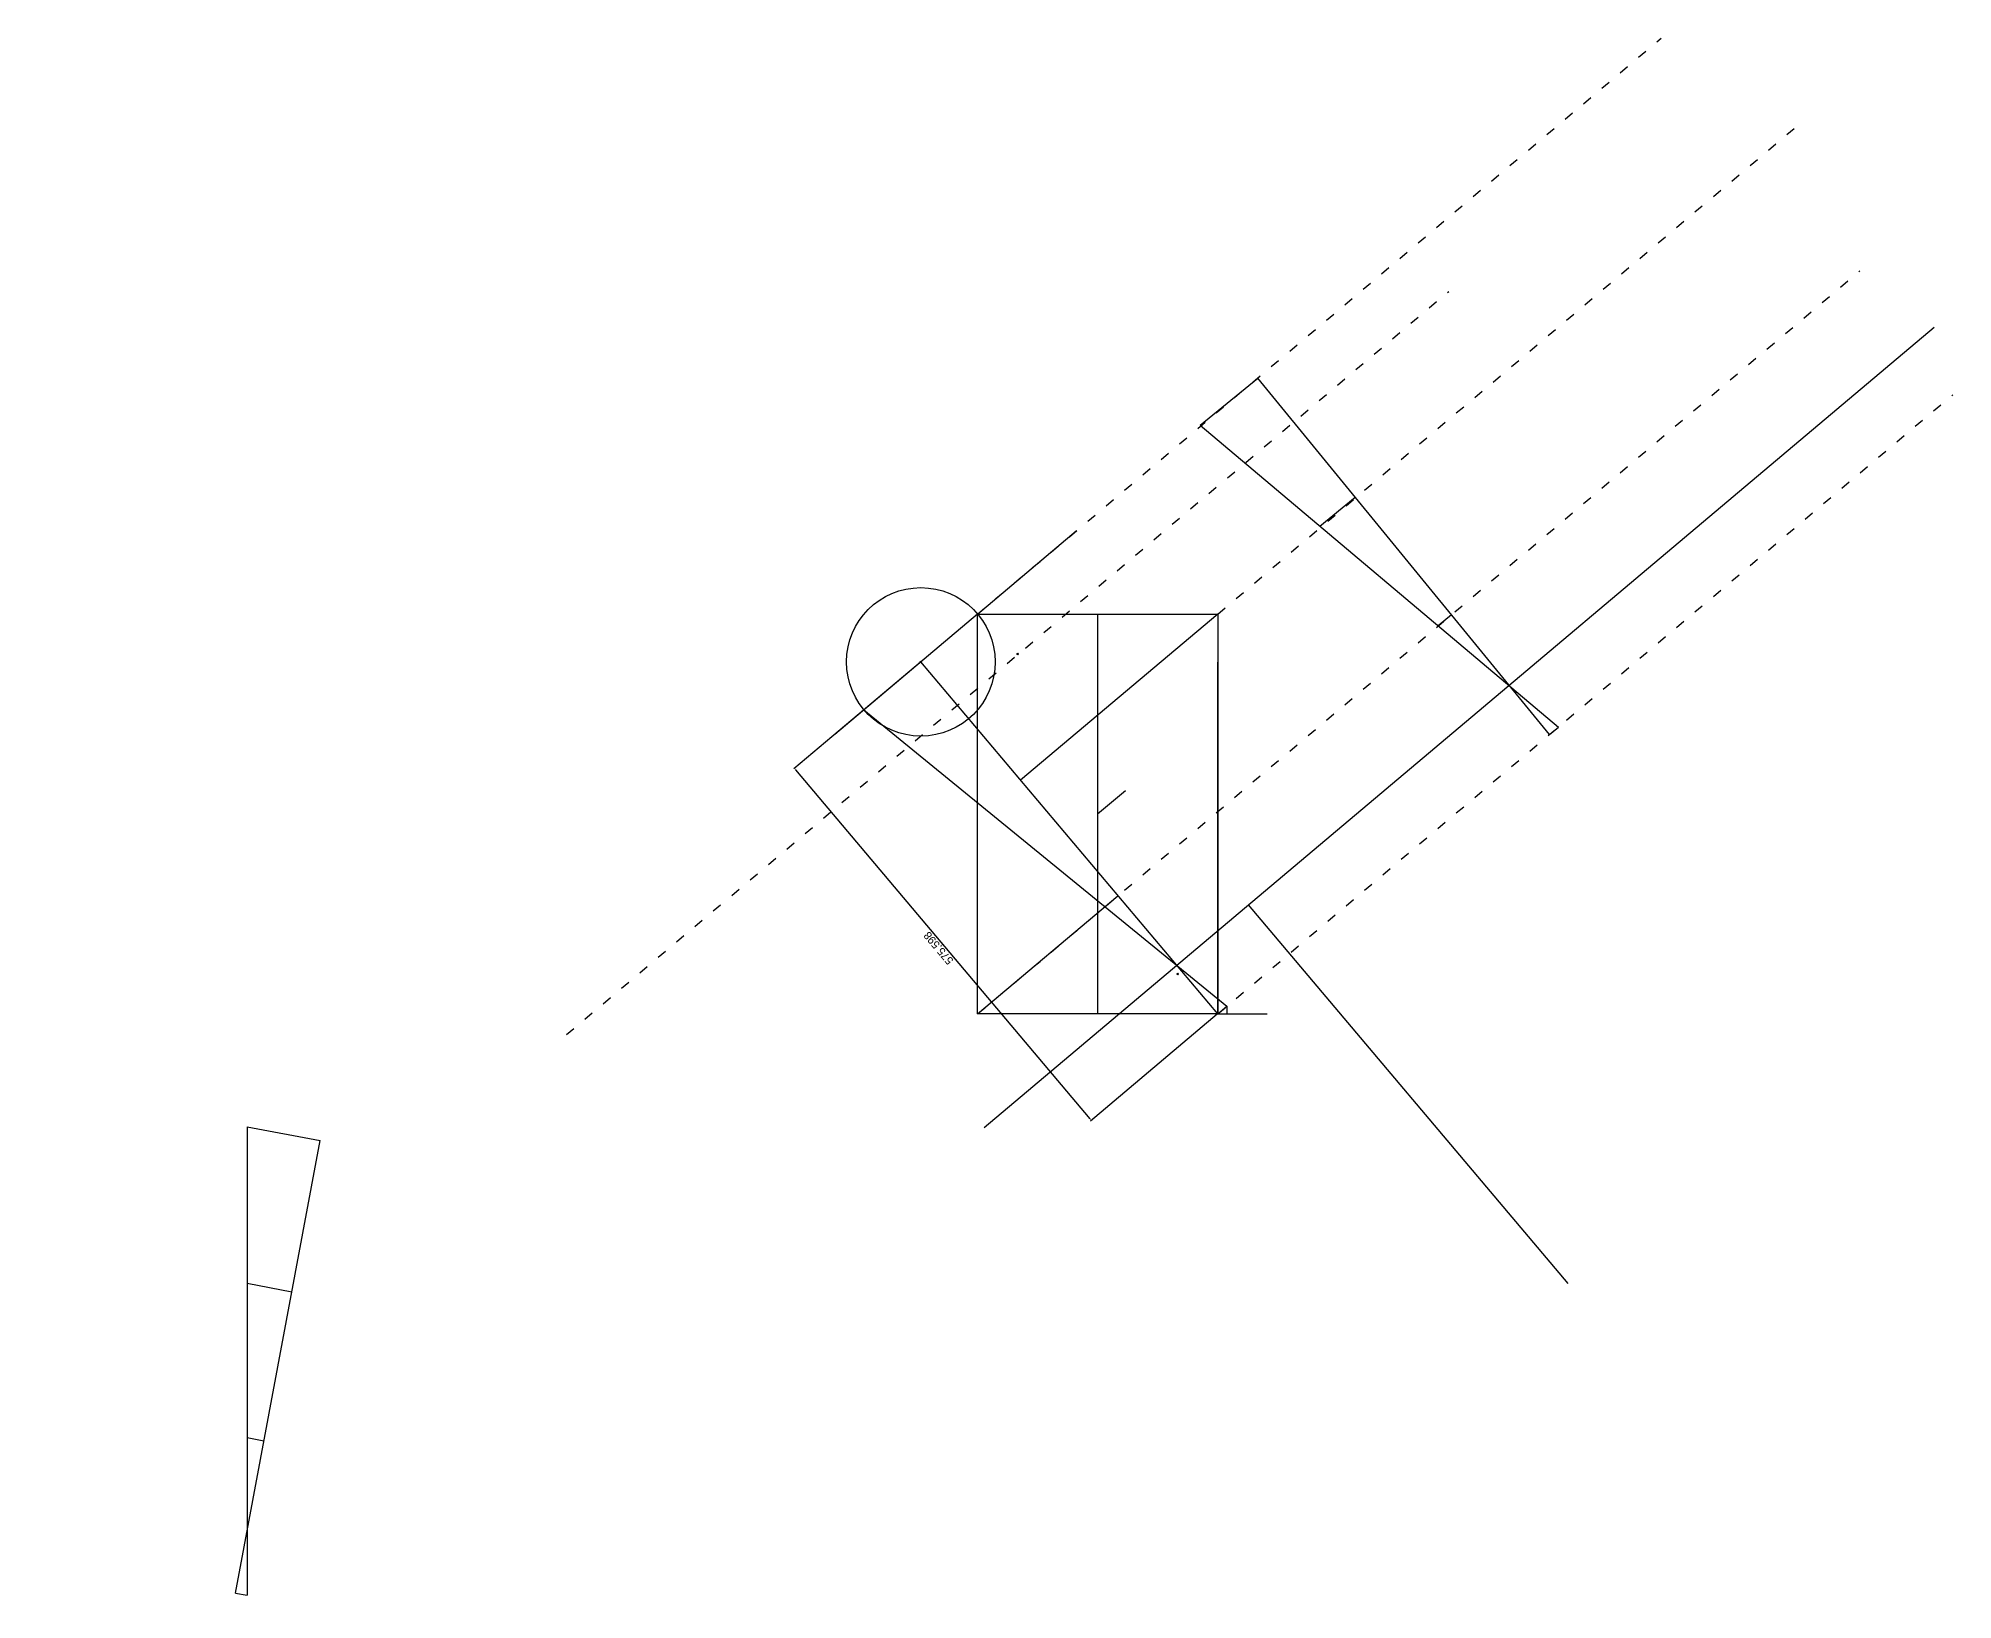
# Model space of a CAD drawing. Header units: millimetres. Extents: x 4 to 83686, y -18920 to 13991.
# Drawn here: x 58682 to 61074, y -6402 to -4450 of the extents above; entities that cross this region are included whole.
import ezdxf

# ---------------------------------------------------------------- set-up
doc = ezdxf.new("R2010")
doc.units = ezdxf.units.MM
doc.header["$PDMODE"] = 35
doc.header["$PDSIZE"] = -2.5
doc.linetypes.add('ACAD_ISO03W100', pattern=[30, 12, -18])
doc.dimstyles.new('ISO-25', dxfattribs={"dimtxt": 2.5, "dimasz": 2.5, "dimexe": 1.25, "dimexo": 0.625, "dimtad": 1, "dimtxsty": 'Standard', "dimcen": 2.5, "dimadec": 0, "dimazin": 0, "dimtfac": 1, "dimtmove": 0, "dimatfit": 3, "dimfxl": 1, "dimarcsym": 0})

# ---------------------------------------------------------------- blocks, each defined once
blk = doc.blocks.new('Strain')
at = {"color": 5}
for p, q in [((0, 0), (288.6, 509.6)), ((300, 500), (288.6, 509.6)), ((300, 500), (-71, 59.8)), ((175.4, 352.2), (191.8, 338.4)), ((96.6, 170.2), (53, 206.9)), ((0, 0), (-71, 59.8))]:
    blk.add_line(p, q, dxfattribs=at)
blk = doc.blocks.new('*D6')
at = {"color": 0, "lineweight": -2}
for p, q in [((59784.1, -5229.7), (59625.8, -5363.1)), ((59996.1, -5800.6), (59628.4, -5364.2)), ((60155, -5669.9), (59996.7, -5803.3))]:
    blk.add_line(p, q, dxfattribs=at)
at = {"color": 0}
for points in [[(59628, -5364.5), (59628.7, -5364), (59626.7, -5362.3)], [(59995.7, -5800.8), (59996.4, -5800.3), (59997.7, -5802.5)]]:
    blk.add_solid(points, dxfattribs=at)
at = {"layer": 'Defpoints', "color": 0}
for p in [(59784.6, -5229.3), (59626.7, -5362.3), (60155.5, -5669.5)]:
    blk.add_point(p, dxfattribs=at)
at = {"color": 0, "insert": (59807.3, -5586.6), "char_height": 10, "attachment_point": 5, "rotation": 130.1227}
blk.add_mtext('575,598', dxfattribs=at)

msp = doc.modelspace()

# ---------------------------------------------------------------- linework, layer by layer
at = {"color": 2, "linetype": 'ACAD_ISO03W100'}
for p, q in [((59855.4927, -5169.4749), (60709.5674, -4449.698)), ((60155.4927, -5169.4749), (60886.9158, -4553.0635)), ((59855.4927, -5669.4749), (60957.9403, -4740.3803)), ((59341.7357, -5695.2971), (60444.1833, -4766.2025)), ((60155.4927, -5669.4749), (61073.985, -4895.4097))]:
    msp.add_line(p, q, dxfattribs=at)
at = {"color": 2}
msp.add_line((59863.6374, -5811.4871), (61050.8291, -4810.9738), dxfattribs=at)
at = {"color": 1, "extrusion": (0, 0, -1)}
msp.add_line((59855.4927, -5169.475), (59978.8427, -5065.5249), dxfattribs=at)
at = {"color": 1}
for p, q in [((59855.4927, -5169.4749), (59676.9218, -5319.9667)), ((60155.4927, -5669.4749), (59784.5212, -5229.2866)), ((59713.5497, -5289.0983), (60166.9008, -5659.8607))]:
    msp.add_line(p, q, dxfattribs=at)
at = {"color": 5}
for p, q in [((60155.4927, -5169.4749), (59909.1071, -5377.118)), ((60005.4927, -5419.4749), (60040.3436, -5390.1041)), ((59855.4927, -5669.4749), (60030.9069, -5521.6435))]:
    msp.add_line(p, q, dxfattribs=at)
at = {"color": 3}
msp.add_line((60005.4927, -5169.4749), (60005.4927, -5669.4749), dxfattribs=at)
at = {"color": 6, "extrusion": (0, 0, -1)}
for p, q in [((60155.4927, -5669.4749), (60155.4927, -5229.7373)), ((60155.4927, -5669.4749), (60166.9008, -5659.8607)), ((60155.4927, -5669.4749), (60217.4556, -5669.4749)), ((60166.9008, -5659.8607), (60166.9008, -5669.4749))]:
    msp.add_line(p, q, dxfattribs=at)
at = {"color": 5, "extrusion": (0, 0, -1)}
msp.add_line((60593.3198, -6006.4882), (60194.2019, -5532.9018), dxfattribs=at)
at = {"color": 3}
msp.add_lwpolyline([(59855.4927, -5169.4749), (60155.4927, -5169.4749), (60155.4927, -5669.4749), (59855.4927, -5669.4749)], close=True, dxfattribs=at)
at = {"color": 5}
msp.add_circle((59784.5616, -5229.3345), 92.8137, dxfattribs=at)
at = {"color": 240, "extrusion": (0, 0, -1)}
for p in [(59855.4927, -5169.475), (59784.5212, -5229.2866), (59905.4927, -5219.4749), (59713.5901, -5289.1462), (60105.4927, -5619.4749)]:
    msp.add_point(p, dxfattribs=at)
at = {"color": 6, "extrusion": (0, 0, -1)}
msp.add_point((60014.6489, -5535.3451), dxfattribs=at)

# ---------------------------------------------------------------- block references
at = {"color": 5}
for p, rotation in [((60133.6722, -4933.3282), 259.3999304232773), ((58942.8089, -5810.5058), 209.5226564099326)]:
    msp.add_blockref('Strain', p, dxfattribs=dict(at, rotation=rotation))

# ---------------------------------------------------------------- dimensions: what is measured, and where the dimension line sits
dim = msp.add_aligned_dim(p1=(60155.4927, -5669.4749), p2=(59784.5616, -5229.3345), distance=206.389, dimstyle='ISO-25', override={"dimtxt": 10, "dimdec": 3}, dxfattribs=at)
dim.commit()
dim.dimension.update_dxf_attribs({"geometry": '*D6', "text_midpoint": (59807.2701, -5586.5693)})

doc.saveas('drawing.dxf')
